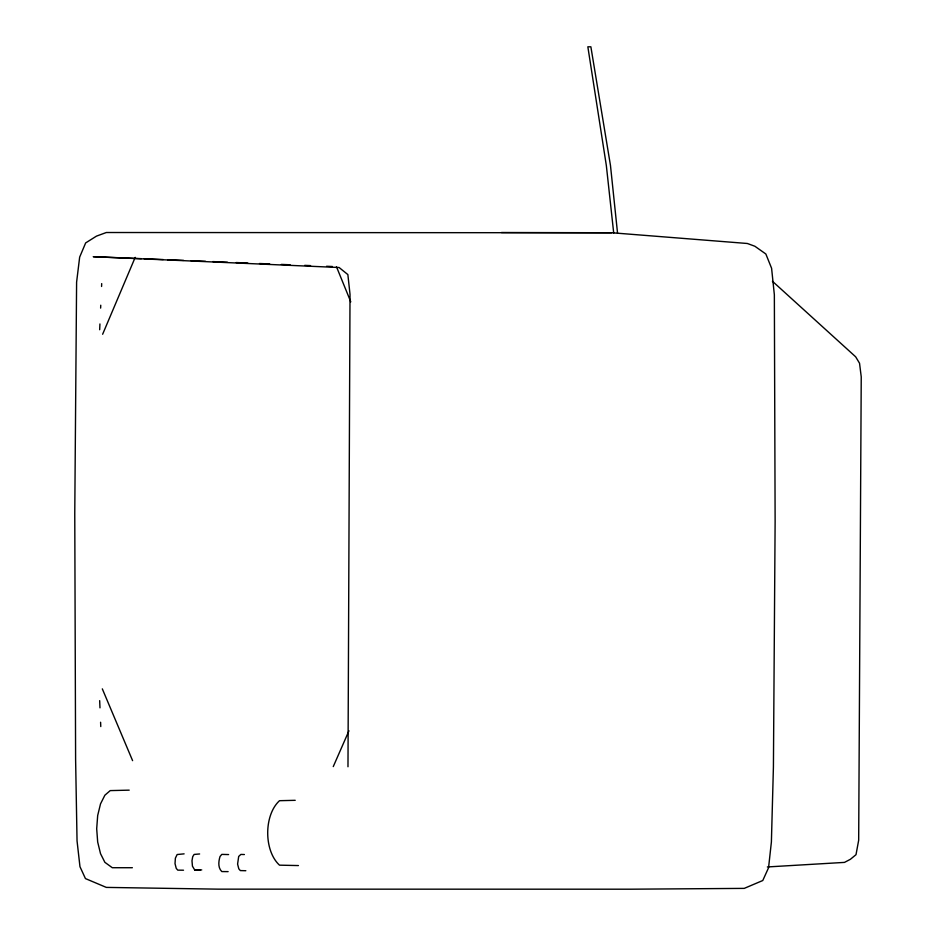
<?xml version="1.0" encoding="UTF-8"?>
<svg xmlns="http://www.w3.org/2000/svg" width="936" height="936" viewBox="0 0 936 936"><rect width="100%" height="100%" fill="white"/><g stroke="black" fill="none" stroke-linecap="round" stroke-linejoin="round"><path stroke-width="1.4" d="M347.981 766.76L350.017 294.267L347.864 274.576L339.113 267.52L93.226 256.686L141.359 258.664M99.672 329.729L99.93 323.961M100.632 308.108L100.749 305.218M101.579 286.474L101.696 283.596M102.632 334.257L135.194 257.377M333.263 766.596L348.952 730.794M199.625 853.96L194.126 854.439L192.711 856.697L191.985 860.746L192.442 866.163L194.758 870.047L200.105 870.094M767.368 866.947L844.483 862.395L850.379 859.307L856.007 854.685L858.675 840.224L861.237 376.869L859.54 363.238L855.656 356.803L772.411 281.245M129.203 790.148L110.226 790.604L104.879 795.214L100.526 803.86L97.683 815.513L96.689 828.769L97.683 842.026L100.526 853.679L104.879 862.325L112.297 867.719L132.374 867.719M295.214 800.315L279.513 800.701C263.776 815.104 263.776 850.765 279.513 865.168L298.432 865.566M184.111 853.854L177.138 854.533L175.383 858.172L175.02 863.635L176.237 868.362L177.77 870.141L183.514 870.211M201.731 869.918L194.758 870.047L200.374 869.942M611.676 232.748L106.33 232.514L96.49 236.118L85.656 242.927L79.665 257.119L76.6 282.157L74.763 513.805L75.605 759.424L77.044 840.856L79.969 866.689L85.445 878.588L106.318 887.398L218.17 889.153L630.536 889.2L744.237 888.381L762.77 880.519L768.55 867.789L771.393 841.967L773.417 766.958L775.125 521.399L774.353 294.735L771.592 268.269L765.847 253.995L754.849 246.238L747.349 243.489L611.676 232.748L501.415 232.514M228.127 871.627L221.785 871.556C217.796 867.684 218.533 861.366 220.03 856.51L221.785 854.392L228.595 854.568M245.829 870.726L240.341 870.585L238.797 868.807L237.592 864.08L238.692 856.428L240.868 854.428L244.39 854.533M144.273 258.781L163.227 259.553M167.602 259.74L183.655 260.395M190.944 260.699L205.522 261.296M212.823 261.589L227.401 262.197M236.153 262.548L247.818 263.028M259.494 263.507L269.697 263.929M281.373 264.408L290.125 264.771M304.703 265.368L310.541 265.602M326.582 266.269L332.42 266.503M102.316 688.861L132.596 760.652M336.457 266.701L350.778 301.837M613.712 233.087L606.329 165.45L587.843 46.8L590.873 46.8L610.471 165.45L617.538 233.087M99.672 700.643L99.977 707.85M100.597 722.241L100.772 726.558"/></g></svg>
